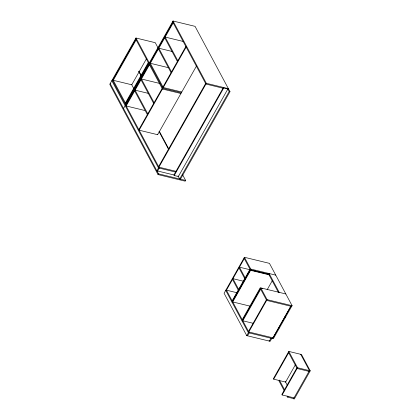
<?xml version="1.0" encoding="UTF-8"?>
<svg xmlns="http://www.w3.org/2000/svg" width="420" height="420" viewBox="0 0 420 420"><rect width="100%" height="100%" fill="white"/><g stroke="black" fill="none" stroke-linecap="round" stroke-linejoin="round"><path stroke-width="0.63" d="M157.988 47.791L155.264 42.693L135.97 38.01L109.767 84.32L158.035 174.573L185.209 181.172L185.63 180.427L182.537 174.641M112.539 80.488L135.844 39.302M136.138 39.848L113.253 80.294L131.754 84.782L133.886 88.772M131.754 84.782L146.58 58.58M125.412 103.021L148.291 62.58M125.286 104.312L148.585 63.126M123.517 108.502L173.024 21L195.048 26.345L229.987 91.675L180.479 179.177M125.869 105.41L172.898 22.292M149.468 64.775L126.163 105.961L144.664 110.45M173.192 22.843L150.308 63.284L168.809 67.778M138.836 129.649L162.136 88.463M162.981 86.972L185.861 46.531M186.155 47.082L139.125 130.2L157.626 134.689L196.597 65.809M158.608 166.625L205.637 83.507M173.024 21L206.351 83.312L156.844 170.814L174.746 175.156M159.275 168.11L157.637 171.003L157.343 170.457M158.035 174.573L158.456 173.828L110.187 83.58M174.221 175.508L223.724 88.006L223.435 87.46L173.927 174.962L174.221 175.508L178.364 176.516L227.871 89.014L223.724 88.006M227.577 88.463L229.194 91.481L179.686 178.983L178.075 175.964M242.219 319.683L260.09 288.089L266.668 300.384L291.685 306.458L292.105 305.718L269.456 263.361L244.44 257.292L224.086 293.265L246.734 335.617L270.165 341.308L271.803 338.415M244.309 258.584L226.438 290.178L237.274 292.808M232.139 300.841L250.016 269.246M232.008 302.122L250.304 269.782L268.79 274.27M232.433 301.387L250.73 269.052L244.44 257.292M244.02 258.032L250.593 270.333L232.722 301.928L249.931 306.106M242.088 320.975L260.804 287.894L285.826 293.969M260.678 289.186L242.802 320.78L253.57 323.395M267.157 289.753L272.265 280.728M248.504 331.433L266.375 299.838M246.734 335.617L267.089 299.644L260.804 287.894M249.165 332.918L247.527 335.811L247.233 335.265M271.01 338.221L269.372 341.114L269.078 340.568M290.861 306.206L278.696 327.71L279.489 327.905L291.653 306.401M290.892 306.269L272.596 338.604L248.372 332.724L225.724 290.372M300.699 354.307L309.44 370.645L293.506 398.806L294.299 399L310.233 370.839L301.492 354.501L288.808 351.419L273.415 378.63L273.709 379.176L285.6 382.064L295.475 364.607M273.709 379.176L288.682 352.711M296.835 367.957L281.862 394.422L282.151 394.968L294.047 397.856M282.151 394.968L297.549 367.757L288.808 351.419M293.622 398.601L287.679 397.157L288.099 396.412M183.026 41.407L165.144 37.065L177.812 60.758M172.389 51.524L158.823 48.232L171.497 71.92M206.351 83.312L228.37 88.657M222.915 88.179L205.931 84.052L172.604 21.746M229.194 91.481L229.987 91.675M159.915 83.491L141.419 78.997L154.088 102.69M181.771 92.011L163.275 87.523L150.014 62.738M181.351 92.757L162.85 88.268L149.594 63.478M180.931 93.502L162.43 89.014L149.173 64.223M148.669 93.455L135.103 90.164L147.772 113.852M175.891 171.297L158.902 167.171L112.245 79.936M175.749 172.111L158.482 167.916L111.825 80.682M158.456 173.828L185.63 180.427M250.73 269.052L275.746 275.126M269.073 274.349L239.447 267.183L245.149 277.846M250.593 270.333L269.719 274.974M243.138 281.159L232.942 278.681L238.644 289.343M260.09 288.089L262.642 288.708M267.089 299.644L292.105 305.718M284.776 316.958L285.569 317.153M273.021 337.864L248.792 331.979L226.144 289.627M297.549 367.757L310.233 370.839M309.02 371.39L297.129 368.503L288.388 352.165M164.719 37.81L177.392 61.498M158.403 48.977L171.077 72.665M279.216 292.362L269.141 273.52L268.716 274.265L278.492 292.535M135.97 38.01L149.299 62.932M135.55 38.75L148.88 63.677M138.884 71.227L141.362 75.852M138.768 71.437L141.241 76.062M140.999 79.742L153.667 103.43M239.022 267.928L244.729 278.591M159.332 131.25L168.924 149.184M159.017 131.555L168.583 149.441M134.678 90.909L147.352 114.597M157.332 134.143L157.626 134.689M232.517 279.426L238.224 290.089M285.306 381.518L287.417 385.46M279.358 380.074L284.786 390.217M278.938 380.819L284.361 390.957M287.075 396.029L287.679 397.157M112.964 79.742L125.706 103.572M278.649 327.794L272.659 338.378L273.452 338.572L279.442 327.983L278.649 327.794"/></g></svg>
